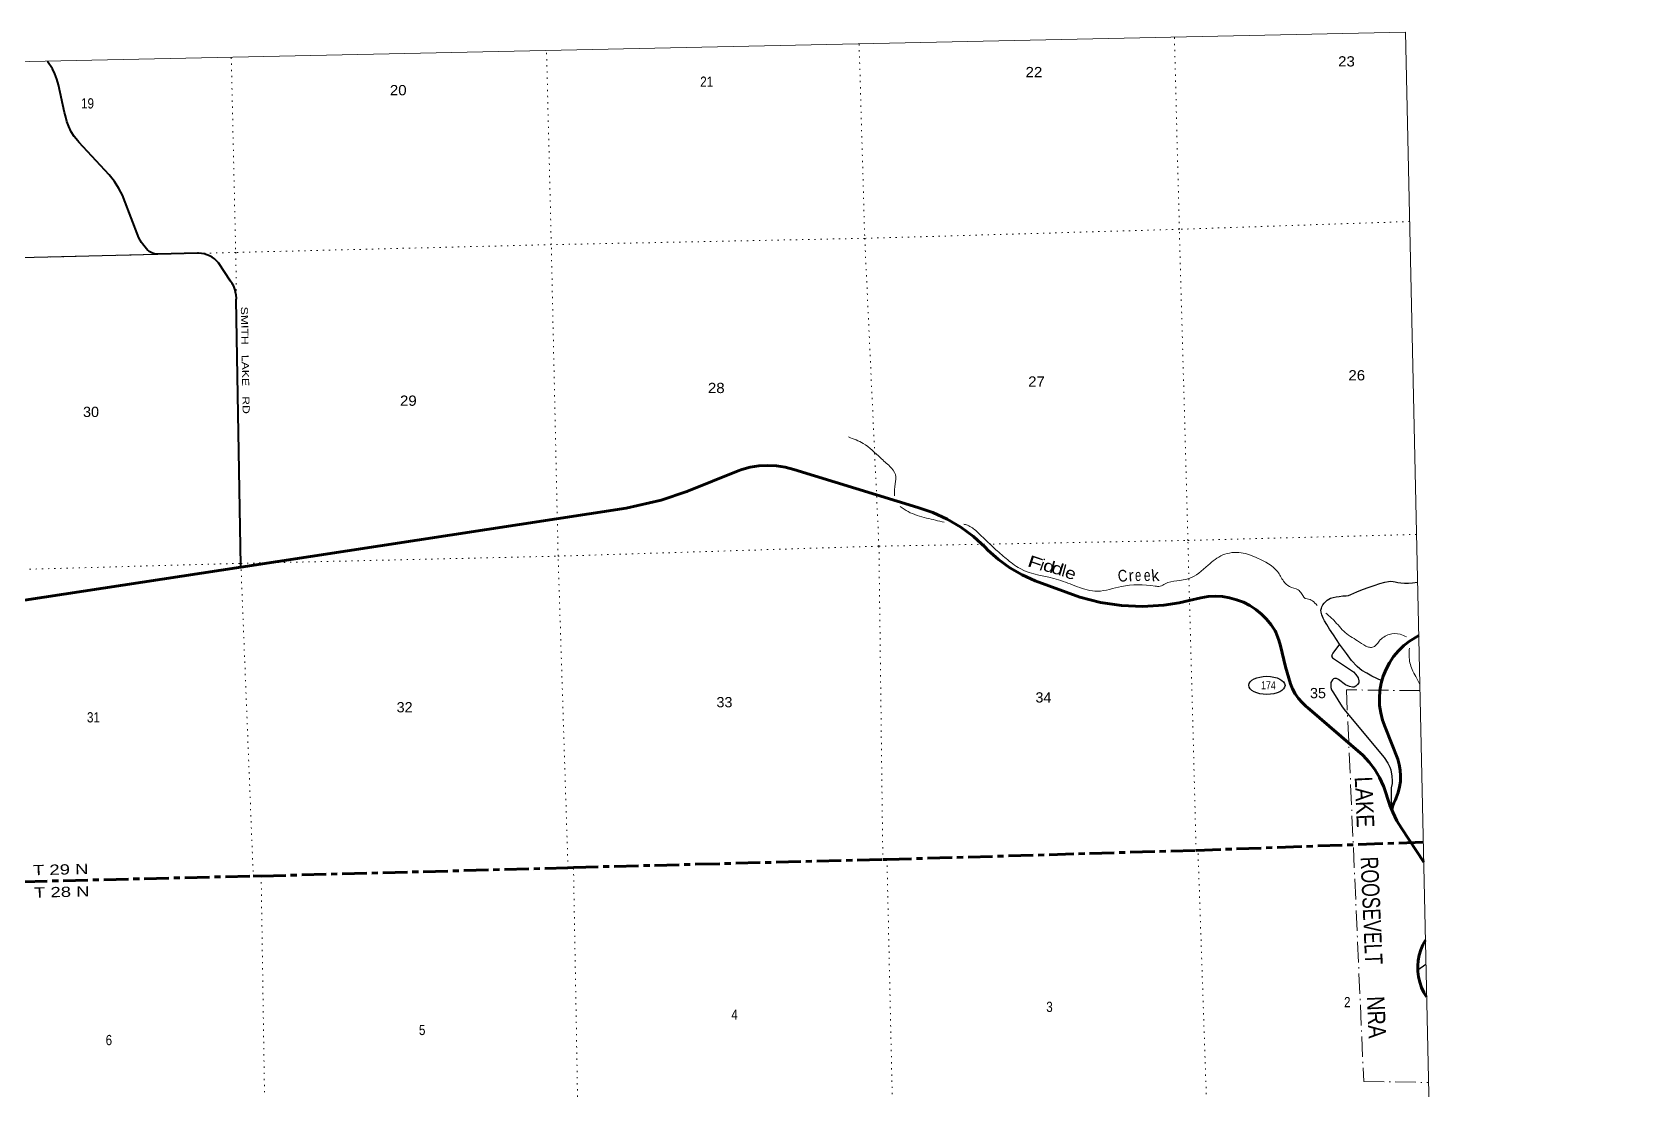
# Model space of a CAD drawing. Header units: feet. Extents: x 246606 to 497223, y 1368 to 189004.
# Drawn here: x 469715 to 497223, y 170933 to 189004 of the extents above; entities that cross this region are included whole.
import ezdxf
from ezdxf.enums import TextEntityAlignment as Align

# ---------------------------------------------------------------- set-up
doc = ezdxf.new("R2010")
doc.units = ezdxf.units.FT
doc.header["$LTSCALE"] = 70
for name, pattern in [('DOT_DASHED', [7.7, 5, -1.2, 0.3, -1.2]), ('DOTTED', [1.5, 0.3, -1.2]), ('LONG_DASH_SHORT_DASH', [9.9, 6, -1.2, 1.5, -1.2])]:
    doc.linetypes.add(name, pattern=pattern)
for name, color, linetype, lineweight in [('11', 7, 'LONG_DASH_SHORT_DASH', 60), ('17', 7, 'Continuous', 25), ('23', 7, 'Continuous', 70), ('26', 7, 'Continuous', 40), ('29', 7, 'Continuous', 25), ('39', 7, 'Continuous', 13), ('4', 7, 'Continuous', 13), ('44', 7, 'DOT_DASHED', 13), ('6', 7, 'DOTTED', 25), ('7', 7, 'DOTTED', 13)]:
    doc.layers.add(name, color=color, linetype=linetype, lineweight=lineweight)
doc.layers.add('27', color=7, linetype='Continuous')
doc.layers.add('41', color=7, linetype='Continuous')

msp = doc.modelspace()

# ---------------------------------------------------------------- linework, layer by layer
at = {"layer": '11'}
msp.add_lwpolyline([(468167.7, 174454.92), (473493.23, 174586.36), (473628.3, 174585.25), (478871.89, 174727.01), (478966.49, 174733.1), (484252.57, 174867.71), (484323.08, 174869.24), (489606.7, 175023.98), (493487.68, 175164.82)], dxfattribs=at)
at = {"layer": '17'}
msp.add_ellipse((490816.32, 177843.42), major_axis=(309.24, -1), ratio=0.500121, dxfattribs=at)
at = {"layer": '23'}
for points in [[(492950.55, 175716.12), (492919.53, 175798.09), (492813.91, 176112.47), (492810.07, 176122.06), (492742.34, 176267.29), (492659.8, 176404.64), (492563.36, 176532.61), (492454.07, 176649.8), (491508.16, 177465.73), (491486.08, 177483.85), (491416.79, 177549.1), (491354.71, 177621.23), (491300.5, 177699.45), (491254.77, 177782.92), (491218.01, 177870.7), (491131.3, 178160.1), (491047.27, 178516.7), (491019.21, 178617.73), (490968.67, 178751.3), (490955.04, 178775.58), (490887.82, 178879.16), (490810.15, 178975.14), (490722.87, 179062.48), (490626.94, 179140.22), (490523.41, 179207.5), (490413.42, 179263.59), (490298.16, 179307.88), (490178.91, 179339.87), (490056.96, 179359.23), (489933.66, 179365.73), (489810.36, 179359.31), (489688.4, 179340.04), (489485.25, 179294.96), (489314.87, 179256.29), (489051.79, 179215.72), (488690.52, 179193.24), (488328.88, 179208.64), (487970.83, 179261.76), (487620.29, 179352.02), (486852.91, 179632.18), (486632.17, 179730.61), (486422.93, 179851.58), (486227.47, 179993.75), (486047.95, 180155.58), (486002.53, 180202.36), (486001.67, 180203.24), (485803, 180385.76), (485586.34, 180546.51), (485354.06, 180683.74), (485108.7, 180795.94), (484852.97, 180881.87), (482729.86, 181530.38), (482584.5, 181569.33), (482435.87, 181592.87), (482285.59, 181600.74), (482135.32, 181592.87), (481986.68, 181569.32), (481841.33, 181530.37), (481780.15, 181508.96), (480904.42, 181153.48), (480463.65, 181007.65), (479868.85, 180870.05), (473283.24, 179865.96)], [(462547.81, 179421.93), (462640.36, 179382.88), (462730.91, 179356.36), (462939.99, 179289.19), (463140.9, 179200.54), (463160.12, 179190.7), (463941.54, 178800.57), (464178.49, 178715.01), (464423.08, 178654.69), (464672.64, 178620.26), (464924.42, 178612.11), (465175.69, 178630.32), (465280.8, 178645.86), (473283.24, 179865.96)], [(492950.55, 175716.12), (492956.99, 175743.38), (492964.69, 175775.94), (492984.97, 175834.25), (493011.24, 175890.11), (493026.11, 175922.99), (493059.44, 176013.53), (493083.13, 176107.05), (493096.9, 176202.54), (493100.63, 176298.94), (493094.25, 176395.2), (493077.85, 176490.27), (493051.6, 176583.11), (492835.03, 177130.82), (492791.48, 177250.25), (492760.65, 177373.58), (492742.87, 177499.45), (492738.36, 177626.49), (492747.15, 177753.31), (492769.14, 177878.51), (492804.11, 178000.73), (492851.65, 178118.63), (492911.26, 178230.91), (492982.28, 178336.34), (493063.93, 178433.78), (493155.32, 178522.14), (493255.45, 178600.47), (493409.93, 178697.13)], [(493495.18, 174824.23), (493113.76, 175406.03), (493038.46, 175527.91), (492965.33, 175677.05), (492950.55, 175716.12)], [(493545.88, 172520.79), (493498.89, 172598.22), (493458.93, 172682.9), (493428.04, 172771.31), (493406.56, 172862.45), (493394.72, 172955.35), (493392.66, 173048.97), (493400.4, 173142.29), (493417.85, 173234.29), (493444.82, 173323.97), (493481.01, 173410.33), (493524.55, 173489.74)]]:
    msp.add_lwpolyline(points, dxfattribs=at)
at = {"layer": '26'}
msp.add_lwpolyline([(473283.24, 179865.96), (473282.75, 179894.3), (473203.83, 184431.15), (473204.31, 184460), (473200.95, 184512.15), (473192.15, 184563.66), (473178.01, 184613.98), (473158.7, 184662.53), (473134.41, 184708.81), (473105.42, 184752.29), (472898.09, 185063.52), (472864.95, 185099.08), (472828.27, 185130.98), (472788.46, 185158.87), (472745.95, 185182.45), (472701.21, 185201.46), (472654.73, 185215.68), (472607.02, 185224.97), (472558.59, 185229.22), (472538.48, 185229.49), (471864.83, 185208.85), (471838.16, 185210.49), (471811.8, 185214.92), (471786.05, 185222.07), (471761.19, 185231.88), (471737.49, 185244.23), (471715.22, 185258.99), (471694.6, 185275.99), (471694.01, 185276.54), (471600.38, 185385.9), (471584.12, 185408.1), (471559.25, 185448.67), (471538.77, 185491.63), (471277.7, 186171.72), (471262.88, 186206.09), (471197.49, 186333.82), (471119.11, 186454.02), (471028.59, 186565.36), (470512.57, 187126.36), (470493.5, 187147.39), (470433.91, 187222.82), (470382.53, 187304.06), (470339.93, 187390.23), (470306.56, 187480.38), (470282.8, 187573.52), (470269.85, 187630.75), (470164.09, 188107.02), (470138.89, 188200.76), (470104.03, 188291.35), (470059.89, 188377.8), (469976.74, 188505.61)], dxfattribs=at)
at = {"layer": '29'}
msp.add_line((493533.66, 173075.87), (493394.22, 172977.75), dxfattribs=at)
for points in [[(471844.79, 185208.63), (467879.06, 185109.91), (464828.71, 185050.27)], [(492057.36, 178550.11), (491953.35, 178708.92), (491888.56, 178804.61), (491839.2, 178881.79), (491799.09, 178946.61), (491775.95, 178994.46), (491752.81, 179048.48), (491743.56, 179094.78), (491740.47, 179128.74), (491746.64, 179164.24), (491754.36, 179187.39), (491771.32, 179218.26), (491796.01, 179250.67), (491826.86, 179283.09), (491845.37, 179296.98), (491876.22, 179317.04), (491900.9, 179332.48), (491950.27, 179344.82), (491998.09, 179357.17), (492053.62, 179363.35), (492113.78, 179371.06), (492167.77, 179374.15), (492207.88, 179381.87), (492247.99, 179398.84), (492354.43, 179442.06), (492450.07, 179480.65), (492564.22, 179520.78), (492649.06, 179550.1), (492746.25, 179584.06), (492829.55, 179607.21), (492894.34, 179618.02), (492926.73, 179624.19), (492971.47, 179621.1), (493006.95, 179610.3), (493054.77, 179599.49), (493102.59, 179593.32), (493165.84, 179587.15), (493233.71, 179587.15), (493301.59, 179594.86), (493389.86, 179609.11)], [(492057.36, 178550.11), (491942.84, 178392.83), (491926.85, 178361.88), (491924.71, 178346.93), (491922.58, 178340.53), (491938.58, 178315.98), (492040.99, 178247.67), (492297.01, 178072.63), (492338.62, 178026.74), (492373.82, 177970.17), (492387.69, 177922.14), (492386.62, 177884.79), (492364.22, 177858.1), (492334.36, 177830.35), (492306.62, 177815.41), (492279.94, 177812.21), (492225.54, 177826.08), (492160.46, 177854.9), (492037.79, 177945.62), (492006.85, 177961.63), (491969.52, 177962.7), (491952.45, 177956.29), (491934.31, 177936.02), (491909.78, 177890.12), (491908.71, 177854.9), (491910.85, 177805.8), (491922.58, 177768.45), (491951.38, 177714.01), (492104.99, 177479.2), (492160.47, 177402.35), (492817.6, 176612.54), (492881.61, 176514.35), (492915.75, 176448.17), (492932.81, 176399.08), (492953.08, 176291.28), (492958.41, 176211.23), (492955.21, 176165.34), (492942.41, 176090.62), (492937.07, 176010.57), (492938.14, 175870.76), (492950.55, 175716.12)], [(492781.53, 177921.81), (492611, 178001.49), (492521.91, 178051.31), (492438.06, 178098.5), (492401.37, 178127.34), (492359.45, 178164.04), (492262.5, 178268.91), (492176.03, 178386.89), (492057.36, 178550.11)]]:
    msp.add_lwpolyline(points, dxfattribs=at)
at = {"layer": '39'}
for points in [[(483664.47, 182087.47), (483919.14, 181976.53), (484211.29, 181731.33), (484372.07, 181583.86), (484468.12, 181444.94), (484465.88, 181285.52), (484450.15, 181099.56), (484450.54, 181081.94)], [(484546.71, 180897.56), (484684.82, 180812.64), (484999.94, 180703.14), (485302.73, 180631.91)], [(485634.49, 180596.95), (485698.44, 180580.58), (485858.31, 180471.42), (486159.53, 180184.07), (486361.28, 180009.33), (486597.19, 179839.45), (487255.01, 179647.33), (487576.37, 179529.91), (487920.95, 179453.39), (488328.31, 179533.69), (488904.81, 179539.35), (488991.55, 179537.38), (489077.28, 179577.75), (489482.4, 179668.09), (489811.65, 179895.81), (490061.51, 180071.21), (490377.15, 180108.98), (490655.56, 180016.76), (490997.75, 179786.87), (491100.38, 179625.92), (491201.42, 179531.49), (491347.9, 179476.48), (491407.92, 179411.34), (491501.76, 179320.88), (491504.84, 179320.85), (491674.9, 179209.66)], [(491825.77, 179078.25), (491959.11, 178956.45), (492155.68, 178745.29), (492397.44, 178583.61), (492550.69, 178498.5), (492619.34, 178494.08), (492735.78, 178599.73), (492904.46, 178712.68), (493091.86, 178717.14), (493202.87, 178673.81)], [(493250.92, 178481.62), (493245.83, 178347.61), (493297.76, 178114.85), (493359.13, 177993.25), (493428.34, 177858.83)]]:
    msp.add_spline(points, degree=3, dxfattribs=at)
at = {"layer": '4'}
msp.add_lwpolyline([(246606.45, 184933.96), (277430.77, 185294.38), (308254.57, 185697.19), (339077.78, 186142.4), (369900.35, 186630.01), (400722.22, 187160.02), (431543.33, 187732.43), (462363.63, 188347.22), (493183.04, 189004.41), (497222.97, 5471.78), (466151.09, 4809.2), (435078.34, 4189.37), (404004.75, 3612.28), (372930.4, 3077.93), (341855.35, 2586.32), (310779.64, 2137.47), (279703.36, 1731.35), (248626.54, 1367.98)], close=True, dxfattribs=at)
at = {"layer": '44'}
msp.add_lwpolyline([(493430.69, 177753.74), (492175.01, 177767.21), (492470.96, 171076.3), (493578.09, 171057.9)], dxfattribs=at)
at = {"layer": '7'}
msp.add_line((479051.74, 169870.07), (478966.49, 174733.1), dxfattribs=at)
for points in [[(483846.99, 188800.86), (483943.58, 185481.92), (484185.73, 180222.11), (484252.57, 174867.71)], [(489606.7, 175023.98), (489466.55, 180320.3), (489319.92, 185636.65), (489235.57, 188917.87)], [(473117.58, 188571.73), (473193.43, 185241.11), (473281.55, 179927.52), (473493.23, 174586.36)], [(478871.89, 174727.01), (478702.92, 180050.95), (478586.37, 185374.01), (478505.6, 188686.15)], [(493254.26, 185769.57), (489319.92, 185636.65), (483943.58, 185481.92), (478586.37, 185374.01), (473193.43, 185241.11), (467879.06, 185109.91), (462508.07, 184993.32), (462432.93, 184988.96)], [(467990.6, 179782.71), (467991.67, 179782.74), (473281.55, 179927.52), (478702.92, 180050.95), (484185.73, 180222.11), (486136.29, 180258.38)], [(486136.29, 180258.38), (489466.55, 180320.3), (493371.94, 180422.94)], [(489829.47, 168286.95), (489826.56, 169493.36), (489637.99, 175025.44)], [(484323.08, 174869.24), (484444.47, 169417.19), (484464.29, 167472.06)], [(473628.3, 174585.25), (473713.44, 169039.61), (473738.72, 167119.18)]]:
    msp.add_lwpolyline(points, dxfattribs=at)

# ---------------------------------------------------------------- texts
at = {"layer": '17', "width": 0.8}
msp.add_text('174', height=140, dxfattribs=at).set_placement((490842.37, 177775.11), align=Align.CENTER)
at = {"layer": '27', "width": 1.3}
msp.add_text('SMITH   LAKE   RD', height=120, rotation=270.997, dxfattribs=at).set_placement((473280.9, 184312.7))
at = {"layer": '41'}
for s, rotation, width, p in [('F', 341.367, 1.5, (486823.44, 179845.66)), ('d', 343.268, 1.3, (487066.58, 179783.52)), ('d', 342.268, 1.35, (487209.62, 179743.21)), ('e', 339.824, 1.2, (487430.72, 179667.98)), ('C', 6.193, 0.85, (488361.02, 179617.13)), ('e', 0.234, 0.7, (488615.74, 179627.81)), ('e', 1.162, 0.75, (488772.05, 179627.8))]:
    msp.add_text(s, height=200, rotation=rotation, dxfattribs=dict(at, width=width)).set_placement(p, align=Align.CENTER)
for s, rotation, p in [('i', 340.515, (486946.11, 179807.84)), ('l', 344.997, (487323.16, 179706.45)), ('r', 2.891, (488500.94, 179622.82)), ('k', 5.64, (488916.91, 179623.19))]:
    msp.add_text(s, height=200, rotation=rotation, dxfattribs=at).set_placement(p, align=Align.CENTER)
at = {"layer": '44'}
for s, width, p in [('LAKE', 0.85, (492335.22, 175842.46)), ('ROOSEVELT', 0.75, (492455.71, 173989.49)), ('NRA', 0.85, (492539.58, 172166.56))]:
    msp.add_text(s, height=300, rotation=272.533, dxfattribs=dict(at, width=width)).set_placement(p, align=Align.CENTER)
at = {"layer": '6', "width": 1.35}
for s, p in [('T 29 N', (469730.96, 174598.07)), ('T 28 N', (469749.17, 174214.8))]:
    msp.add_text(s, height=175, rotation=1.414, dxfattribs=at).set_placement(p)
at = {"layer": '7'}
for s, width, p in [('23', 1.1, (492032.52, 188418.69)), ('21', 0.85, (481131.56, 188071.04)), ('22', 1.1, (486690.98, 188235.83)), ('19', 0.85, (470550.26, 187700.8)), ('20', 1.1, (475827.52, 187926.64)), ('26', 1.1, (492208.42, 183054.56)), ('28', 1.1, (481262.72, 182837.96)), ('27', 1.1, (486735.94, 182947.74)), ('29', 1.1, (476000.12, 182620.93)), ('30', 1.05, (470584.29, 182429.04)), ('34', 1.05, (486860.53, 177550.47)), ('35', 1.05, (491551.82, 177624.2)), ('32', 1.05, (475942.9, 177382.14)), ('33', 1.05, (481409.25, 177468.83)), ('31', 0.85, (470651.5, 177210.05)), ('2', 0.85, (492134.82, 172343.83)), ('4', 0.85, (481662.1, 172128.82)), ('3', 0.85, (487045.14, 172262.68)), ('5', 0.85, (476324.93, 171867.94)), ('6', 0.85, (470970.6, 171695.62))]:
    msp.add_text(s, height=175, dxfattribs=dict(at, width=width)).set_placement(p)

doc.saveas('drawing.dxf')
